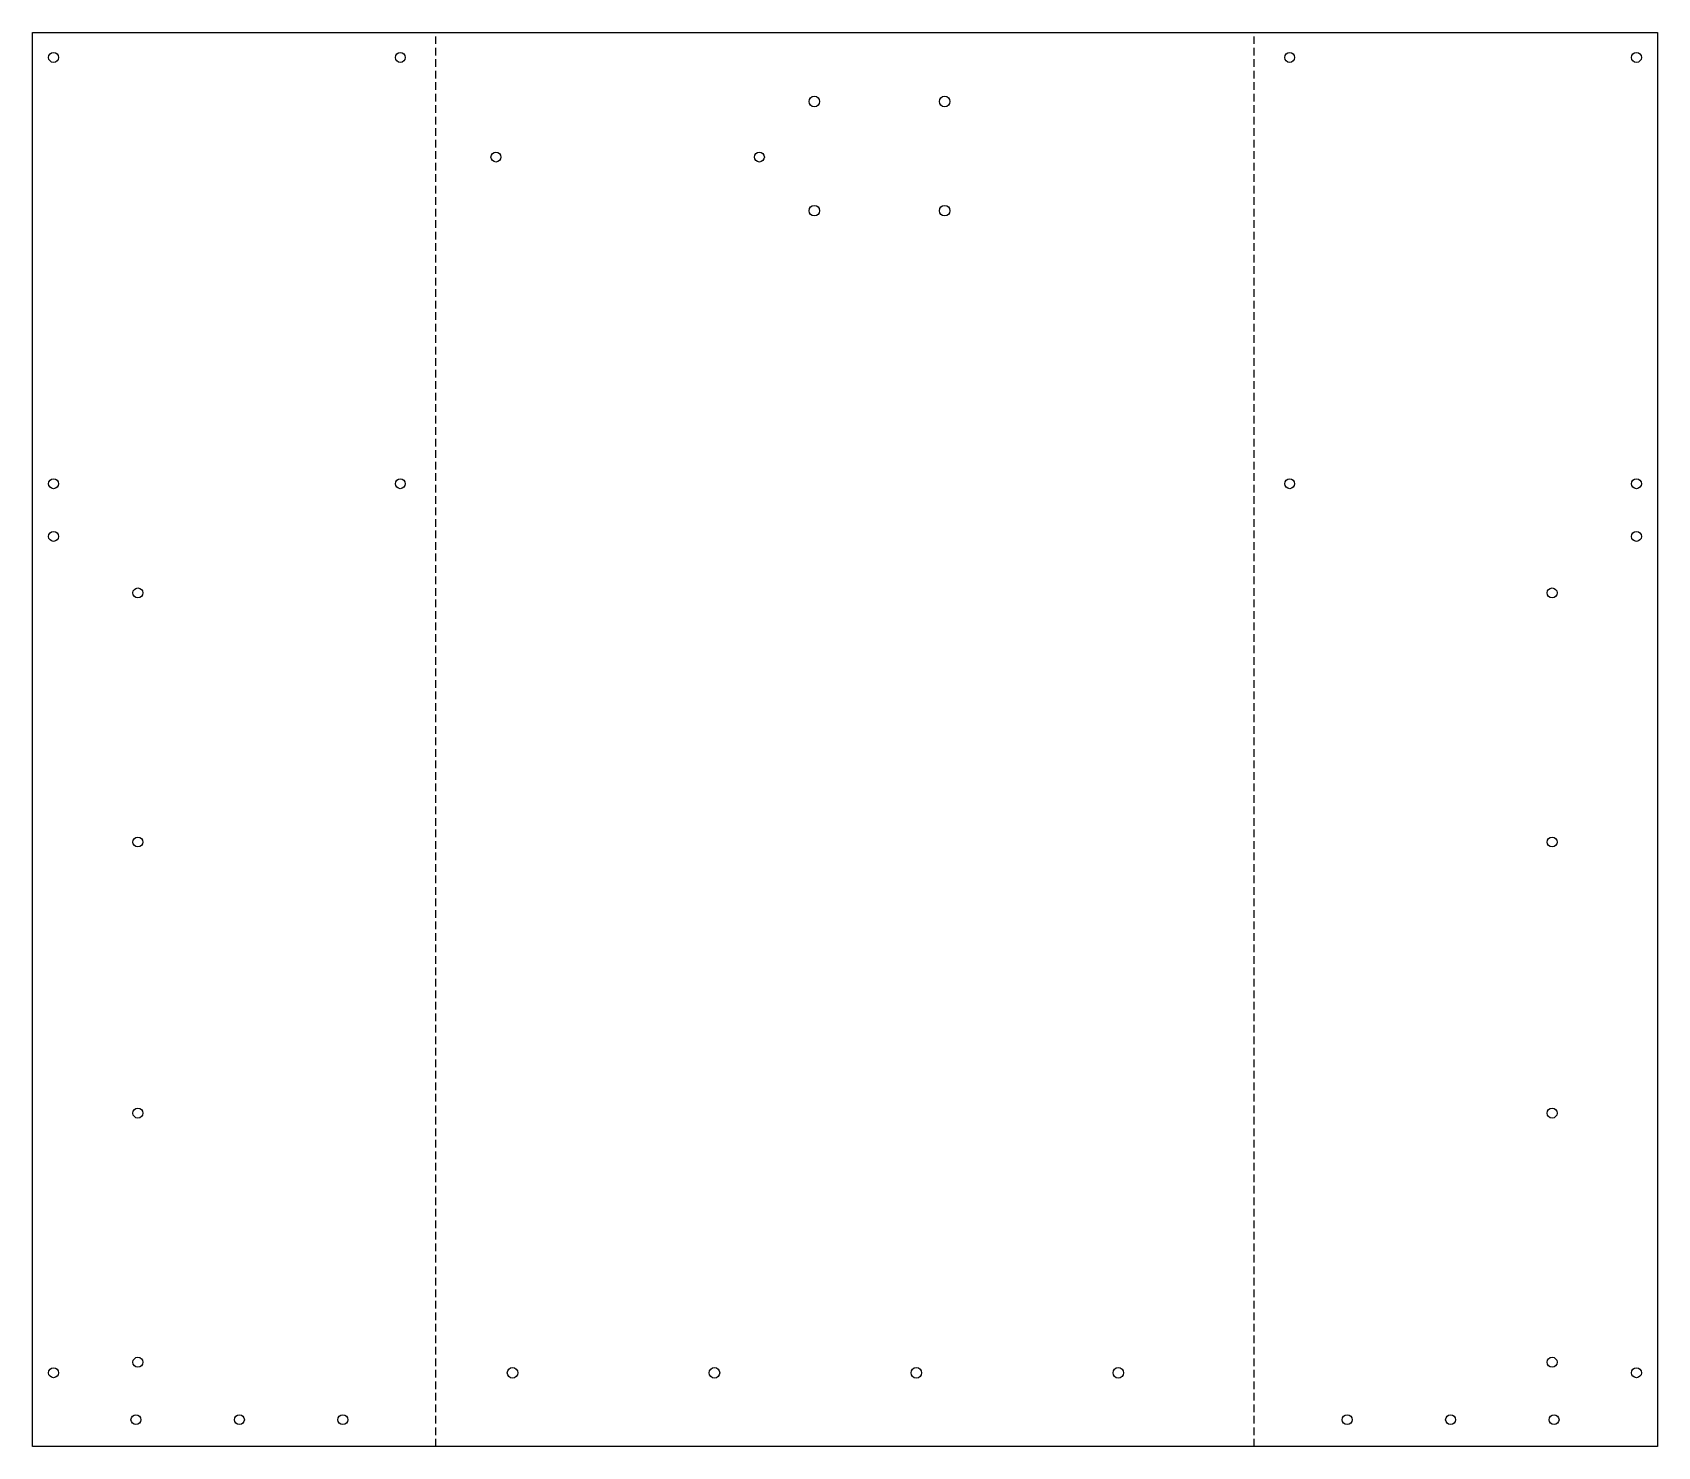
# Model space of a CAD drawing. Header units: millimetres. Extents: x 0 to 848, y 0 to 738.
import ezdxf

# ---------------------------------------------------------------- set-up
doc = ezdxf.new("R2010")
doc.units = ezdxf.units.MM
doc.linetypes.add('DASHED', pattern=[6, 4, -2])
doc.layers.get('0').update_dxf_attribs({"linetype": 'CONTINUOUS'})

msp = doc.modelspace()

# ---------------------------------------------------------------- linework, layer by layer
at = {"linetype": 'CONTINUOUS'}
for p, q in [((0, 0), (0, 738)), ((0, 738), (209.035, 738)), ((209.035, 738), (212.08291, 738)), ((212.08291, 738), (636.15291, 738)), ((636.15291, 738), (639.200821, 738)), ((639.200821, 738), (848.235821, 738)), ((848.235821, 738), (848.235821, 0)), ((209.035, 0), (0, 0)), ((212.08291, 0), (209.035, 0)), ((636.15291, 0), (212.08291, 0)), ((639.200821, 0), (636.15291, 0)), ((848.235821, 0), (639.200821, 0))]:
    msp.add_line(p, q, dxfattribs=at)
at = {"linetype": 'DASHED'}
for p, q in [((210.558955, 0), (210.558955, 738)), ((637.676866, 0), (637.676866, 738))]:
    msp.add_line(p, q, dxfattribs=at)
at = {"linetype": 'CONTINUOUS'}
for centre, radius in [((11, 725), 2.6), ((192, 725), 2.6), ((656.235821, 725), 2.6), ((837.235821, 725), 2.6), ((408.11791, 702), 2.75), ((476.11791, 702), 2.75), ((241.91791, 673), 2.6), ((379.41791, 673), 2.6), ((408.11791, 645), 2.75), ((476.11791, 645), 2.75), ((11, 502.5), 2.6), ((192, 502.5), 2.6), ((656.235821, 502.5), 2.6), ((837.235821, 502.5), 2.6), ((11, 475), 2.6), ((837.235821, 475), 2.6), ((55, 445.5), 2.6), ((793.235821, 445.5), 2.6), ((55, 315.5), 2.6), ((793.235821, 315.5), 2.6), ((55, 174), 2.6), ((793.235821, 174), 2.6), ((55, 44), 2.6), ((793.235821, 44), 2.6), ((11, 38.5), 2.6), ((250.56791, 38.45), 2.75), ((355.96791, 38.45), 2.75), ((461.36791, 38.45), 2.75), ((566.76791, 38.45), 2.75), ((837.235821, 38.5), 2.6), ((54, 14), 2.6), ((108, 14), 2.6), ((162, 14), 2.6), ((686.235821, 14), 2.6), ((740.235821, 14), 2.6), ((794.235821, 14), 2.6)]:
    msp.add_circle(centre, radius, dxfattribs=at)

doc.saveas('drawing.dxf')
